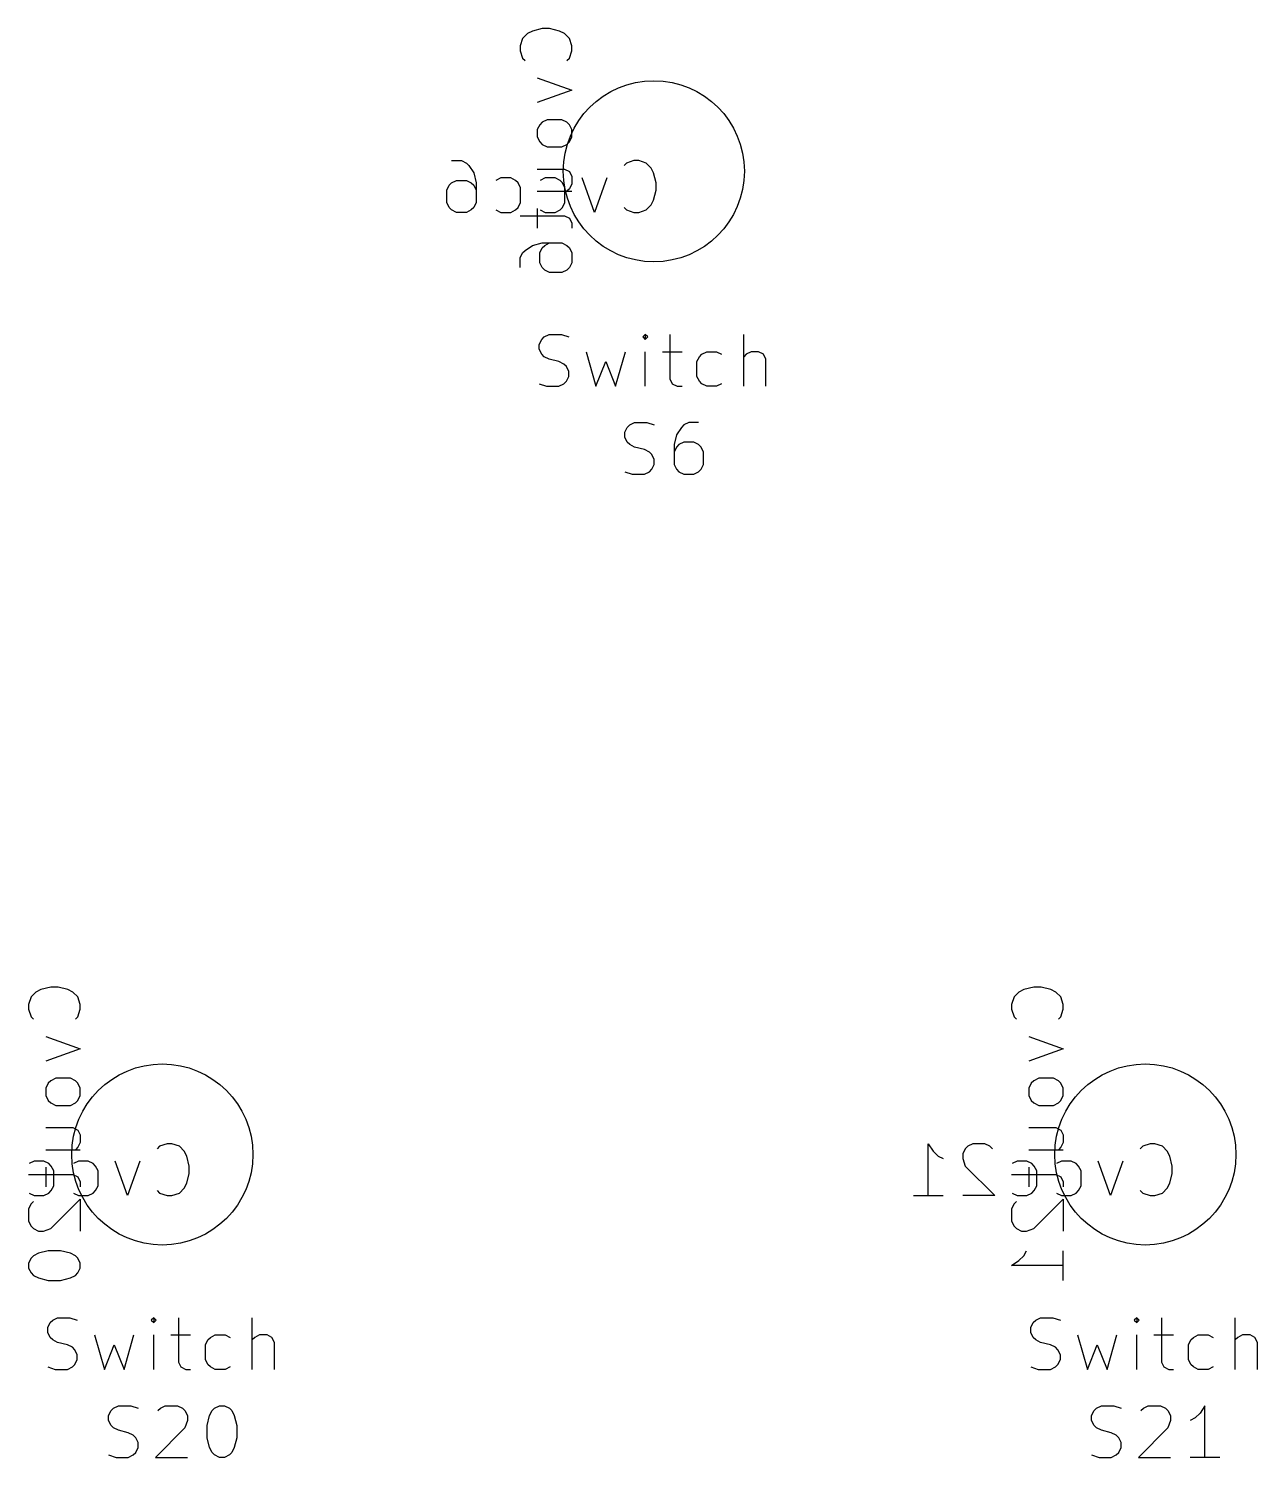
# Model space of a CAD drawing. Extents: x -8 to 301, y -173 to 11.
# Drawn here: x 101.91 to 125.67, y -29.35 to -1.74 of the extents above; entities that cross this region are included whole.
import ezdxf

# ---------------------------------------------------------------- set-up
doc = ezdxf.new("R2010")
doc.units = 0
doc.layers.add('BLACK', color=7, linetype='CONTINUOUS')

msp = doc.modelspace()

# ---------------------------------------------------------------- linework, layer by layer
at = {"layer": 'BLACK', "linetype": 'CONTINUOUS'}
for p, q in [((111.557676, -1.838094), (111.462438, -1.933332)), ((111.652914, -1.790475), (111.557676, -1.838094)), ((111.84339, -1.742856), (111.652914, -1.790475)), ((111.986247, -1.742856), (111.84339, -1.742856)), ((112.176723, -1.790475), (111.986247, -1.742856)), ((112.271961, -1.838094), (112.176723, -1.790475)), ((112.3672, -1.933332), (112.271961, -1.838094)), ((111.462438, -1.933332), (111.414819, -2.076189)), ((111.414819, -2.076189), (111.414819, -2.171427)), ((111.414819, -2.171427), (111.462438, -2.314284)), ((112.414819, -2.076189), (112.3672, -1.933332)), ((112.3672, -2.314284), (112.414819, -2.171427)), ((112.414819, -2.171427), (112.414819, -2.076189)), ((111.462438, -2.314284), (111.510057, -2.361903)), ((112.31958, -2.361903), (112.3672, -2.314284)), ((111.748152, -2.695237), (112.414819, -2.933332)), ((112.414819, -2.933332), (111.748152, -3.171427)), ((111.84339, -3.55238), (111.795771, -3.599999)), ((111.938628, -3.504761), (111.84339, -3.55238)), ((112.224342, -3.504761), (111.938628, -3.504761)), ((112.31958, -3.55238), (112.224342, -3.504761)), ((112.3672, -3.599999), (112.31958, -3.55238)), ((111.795771, -3.599999), (111.748152, -3.695237)), ((111.748152, -3.695237), (111.748152, -3.838094)), ((111.748152, -3.838094), (111.795771, -3.933332)), ((112.414819, -3.695237), (112.3672, -3.599999)), ((112.3672, -3.933332), (112.414819, -3.838094)), ((112.414819, -3.838094), (112.414819, -3.695237)), ((111.795771, -3.933332), (111.84339, -3.980951)), ((111.84339, -3.980951), (111.938628, -4.02857)), ((111.938628, -4.02857), (112.224342, -4.02857)), ((112.224342, -4.02857), (112.31958, -3.980951)), ((112.31958, -3.980951), (112.3672, -3.933332)), ((110.091428, -4.294819), (110.281904, -4.294819)), ((110.281904, -4.294819), (110.377142, -4.342438)), ((110.377142, -4.342438), (110.424761, -4.390057)), ((110.424761, -4.390057), (110.519999, -4.532914)), ((113.472381, -4.342438), (113.424762, -4.390057)), ((113.615238, -4.294819), (113.472381, -4.342438)), ((113.710476, -4.294819), (113.615238, -4.294819)), ((113.853333, -4.342438), (113.710476, -4.294819)), ((113.948571, -4.437676), (113.853333, -4.342438)), ((110.091428, -4.72339), (110.186666, -4.675771)), ((110.186666, -4.675771), (110.377142, -4.675771)), ((110.377142, -4.675771), (110.47238, -4.72339)), ((110.519999, -4.532914), (110.567618, -4.72339)), ((111.043809, -4.628152), (110.948571, -4.675771)), ((111.234285, -4.628152), (111.043809, -4.628152)), ((111.329523, -4.675771), (111.234285, -4.628152)), ((111.377142, -4.72339), (111.329523, -4.675771)), ((111.748152, -4.457142), (112.271961, -4.457142)), ((111.900952, -4.628152), (111.805714, -4.675771)), ((112.091428, -4.628152), (111.900952, -4.628152)), ((112.186666, -4.675771), (112.091428, -4.628152)), ((112.234285, -4.72339), (112.186666, -4.675771)), ((112.271961, -4.457142), (112.3672, -4.504761)), ((112.3672, -4.504761), (112.414819, -4.599999)), ((112.414819, -4.599999), (112.414819, -4.742856)), ((112.853333, -5.294819), (112.615238, -4.628152)), ((113.091428, -4.628152), (112.853333, -5.294819)), ((113.99619, -4.532914), (113.948571, -4.437676)), ((114.043809, -4.72339), (113.99619, -4.532914)), ((109.99619, -4.866247), (110.043809, -4.771009)), ((109.99619, -5.104342), (109.99619, -4.866247)), ((110.043809, -4.771009), (110.091428, -4.72339)), ((110.47238, -4.72339), (110.519999, -4.771009)), ((110.519999, -4.771009), (110.567618, -4.866247)), ((110.567618, -4.72339), (110.567618, -5.104342)), ((111.424761, -4.818628), (111.377142, -4.72339)), ((111.424761, -5.104342), (111.424761, -4.818628)), ((111.748152, -4.885713), (112.414819, -4.885713)), ((112.281904, -4.818628), (112.234285, -4.72339)), ((112.281904, -5.104342), (112.281904, -4.818628)), ((112.3672, -4.838094), (112.31958, -4.885713)), ((112.414819, -4.742856), (112.3672, -4.838094)), ((113.99619, -5.056723), (114.043809, -4.866247)), ((114.043809, -4.866247), (114.043809, -4.72339)), ((110.043809, -5.19958), (109.99619, -5.104342)), ((110.091428, -5.2472), (110.043809, -5.19958)), ((110.519999, -5.19958), (110.47238, -5.2472)), ((110.567618, -5.104342), (110.519999, -5.19958)), ((111.329523, -5.2472), (111.377142, -5.19958)), ((111.377142, -5.19958), (111.424761, -5.104342)), ((111.748152, -5.219047), (111.748152, -5.599999)), ((112.186666, -5.2472), (112.234285, -5.19958)), ((112.234285, -5.19958), (112.281904, -5.104342)), ((113.424762, -5.19958), (113.472381, -5.2472)), ((113.853333, -5.2472), (113.948571, -5.151961)), ((113.948571, -5.151961), (113.99619, -5.056723)), ((110.186666, -5.294819), (110.091428, -5.2472)), ((110.377142, -5.294819), (110.186666, -5.294819)), ((110.47238, -5.2472), (110.377142, -5.294819)), ((110.948571, -5.2472), (111.043809, -5.294819)), ((111.043809, -5.294819), (111.234285, -5.294819)), ((111.234285, -5.294819), (111.329523, -5.2472)), ((111.414819, -5.361904), (112.271961, -5.361904)), ((111.805714, -5.2472), (111.900952, -5.294819)), ((111.900952, -5.294819), (112.091428, -5.294819)), ((112.091428, -5.294819), (112.186666, -5.2472)), ((112.271961, -5.361904), (112.3672, -5.409523)), ((112.3672, -5.409523), (112.414819, -5.504761)), ((112.414819, -5.504761), (112.414819, -5.599999)), ((113.472381, -5.2472), (113.615238, -5.294819)), ((113.615238, -5.294819), (113.710476, -5.294819)), ((113.710476, -5.294819), (113.853333, -5.2472)), ((111.462438, -6.07619), (111.510057, -6.028571)), ((111.510057, -6.028571), (111.652914, -5.933333)), ((111.652914, -5.933333), (111.84339, -5.885714)), ((111.795771, -6.07619), (111.84339, -5.980952)), ((111.84339, -5.885714), (112.224342, -5.885714)), ((111.84339, -5.980952), (111.891009, -5.933333)), ((111.891009, -5.933333), (111.986247, -5.885714)), ((112.224342, -5.885714), (112.31958, -5.933333)), ((112.31958, -5.933333), (112.3672, -5.980952)), ((112.3672, -5.980952), (112.414819, -6.07619)), ((111.414819, -6.171428), (111.462438, -6.07619)), ((111.414819, -6.361904), (111.414819, -6.171428)), ((111.795771, -6.266666), (111.795771, -6.07619)), ((111.84339, -6.361904), (111.795771, -6.266666)), ((112.414819, -6.266666), (112.3672, -6.361904)), ((112.414819, -6.07619), (112.414819, -6.266666)), ((111.891009, -6.409523), (111.84339, -6.361904)), ((111.986247, -6.457142), (111.891009, -6.409523)), ((112.224342, -6.457142), (111.986247, -6.457142)), ((112.31958, -6.409523), (112.224342, -6.457142)), ((112.3672, -6.361904), (112.31958, -6.409523)), ((111.833333, -7.750057), (111.880952, -7.702438)), ((111.880952, -7.702438), (111.97619, -7.654819)), ((111.97619, -7.654819), (112.214285, -7.654819)), ((112.214285, -7.654819), (112.357142, -7.702438)), ((113.833333, -7.654819), (113.785714, -7.702438)), ((113.785714, -7.702438), (113.833333, -7.750057)), ((113.880952, -7.702438), (113.833333, -7.654819)), ((113.833333, -7.654819), (113.833333, -7.750057)), ((113.833333, -7.750057), (113.880952, -7.702438)), ((114.309523, -7.654819), (114.309523, -8.511961)), ((115.738095, -8.654819), (115.738095, -7.654819)), ((111.785714, -7.845295), (111.833333, -7.750057)), ((111.785714, -7.940533), (111.785714, -7.845295)), ((111.833333, -8.035771), (111.785714, -7.940533)), ((112.690476, -7.988152), (112.880952, -8.654819)), ((113.261904, -8.654819), (113.45238, -7.988152)), ((113.833333, -8.654819), (113.833333, -7.988152)), ((114.166666, -7.988152), (114.547618, -7.988152)), ((114.928571, -8.035771), (115.023809, -7.988152)), ((115.023809, -7.988152), (115.214285, -7.988152)), ((115.214285, -7.988152), (115.309523, -8.035771)), ((115.880952, -7.988152), (115.785714, -8.035771)), ((116.023809, -7.988152), (115.880952, -7.988152)), ((116.119047, -8.035771), (116.023809, -7.988152)), ((111.880952, -8.08339), (111.833333, -8.035771)), ((111.97619, -8.131009), (111.880952, -8.08339)), ((112.166666, -8.178628), (111.97619, -8.131009)), ((112.261904, -8.226247), (112.166666, -8.178628)), ((112.309523, -8.273866), (112.261904, -8.226247)), ((112.357142, -8.369104), (112.309523, -8.273866)), ((112.880952, -8.654819), (113.071428, -8.178628)), ((113.071428, -8.178628), (113.261904, -8.654819)), ((114.833333, -8.178628), (114.880952, -8.08339)), ((114.833333, -8.464342), (114.833333, -8.178628)), ((114.880952, -8.08339), (114.928571, -8.035771)), ((115.785714, -8.035771), (115.738095, -8.08339)), ((116.166666, -8.131009), (116.119047, -8.035771)), ((116.166666, -8.654819), (116.166666, -8.131009)), ((112.261904, -8.6072), (112.309523, -8.55958)), ((112.309523, -8.55958), (112.357142, -8.464342)), ((112.357142, -8.464342), (112.357142, -8.369104)), ((114.309523, -8.511961), (114.357142, -8.6072)), ((114.880952, -8.55958), (114.833333, -8.464342)), ((114.928571, -8.6072), (114.880952, -8.55958)), ((111.785714, -8.6072), (111.928571, -8.654819)), ((111.928571, -8.654819), (112.166666, -8.654819)), ((112.166666, -8.654819), (112.261904, -8.6072)), ((114.357142, -8.6072), (114.45238, -8.654819)), ((114.45238, -8.654819), (114.547618, -8.654819)), ((115.023809, -8.654819), (114.928571, -8.6072)), ((115.214285, -8.654819), (115.023809, -8.654819)), ((115.309523, -8.6072), (115.214285, -8.654819)), ((113.533333, -9.402438), (113.628571, -9.354819)), ((113.628571, -9.354819), (113.866666, -9.354819)), ((113.866666, -9.354819), (114.009523, -9.402438)), ((114.67619, -9.354819), (114.580952, -9.402438)), ((114.866666, -9.354819), (114.67619, -9.354819)), ((113.438095, -9.545295), (113.485714, -9.450057)), ((113.438095, -9.640533), (113.438095, -9.545295)), ((113.485714, -9.735771), (113.438095, -9.640533)), ((113.485714, -9.450057), (113.533333, -9.402438)), ((114.438095, -9.592914), (114.390476, -9.78339)), ((114.533333, -9.450057), (114.438095, -9.592914)), ((114.580952, -9.402438), (114.533333, -9.450057)), ((113.533333, -9.78339), (113.485714, -9.735771)), ((113.628571, -9.831009), (113.533333, -9.78339)), ((113.819047, -9.878628), (113.628571, -9.831009)), ((113.914285, -9.926247), (113.819047, -9.878628)), ((113.961904, -9.973866), (113.914285, -9.926247)), ((114.390476, -9.78339), (114.390476, -10.164342)), ((114.438095, -9.831009), (114.390476, -9.926247)), ((114.485714, -9.78339), (114.438095, -9.831009)), ((114.580952, -9.735771), (114.485714, -9.78339)), ((114.771428, -9.735771), (114.580952, -9.735771)), ((114.866666, -9.78339), (114.771428, -9.735771)), ((114.914285, -9.831009), (114.866666, -9.78339)), ((114.961904, -9.926247), (114.914285, -9.831009)), ((114.961904, -10.164342), (114.961904, -9.926247)), ((114.009523, -10.069104), (113.961904, -9.973866)), ((113.961904, -10.25958), (114.009523, -10.164342)), ((114.009523, -10.164342), (114.009523, -10.069104)), ((114.390476, -10.164342), (114.438095, -10.25958)), ((114.914285, -10.25958), (114.961904, -10.164342)), ((113.438095, -10.3072), (113.580952, -10.354819)), ((113.580952, -10.354819), (113.819047, -10.354819)), ((113.819047, -10.354819), (113.914285, -10.3072)), ((113.914285, -10.3072), (113.961904, -10.25958)), ((114.438095, -10.25958), (114.485714, -10.3072)), ((114.485714, -10.3072), (114.580952, -10.354819)), ((114.580952, -10.354819), (114.771428, -10.354819)), ((114.771428, -10.354819), (114.866666, -10.3072)), ((114.866666, -10.3072), (114.914285, -10.25958)), ((102.057676, -20.361903), (101.962438, -20.457141)), ((102.152914, -20.314284), (102.057676, -20.361903)), ((102.34339, -20.266665), (102.152914, -20.314284)), ((102.486247, -20.266665), (102.34339, -20.266665)), ((102.676723, -20.314284), (102.486247, -20.266665)), ((102.771961, -20.361903), (102.676723, -20.314284)), ((102.8672, -20.457141), (102.771961, -20.361903)), ((121.057676, -20.361903), (120.962438, -20.457141)), ((121.152914, -20.314284), (121.057676, -20.361903)), ((121.34339, -20.266665), (121.152914, -20.314284)), ((121.486247, -20.266665), (121.34339, -20.266665)), ((121.676723, -20.314284), (121.486247, -20.266665)), ((121.771961, -20.361903), (121.676723, -20.314284)), ((121.8672, -20.457141), (121.771961, -20.361903)), ((101.962438, -20.457141), (101.914819, -20.599998)), ((101.914819, -20.599998), (101.914819, -20.695236)), ((101.914819, -20.695236), (101.962438, -20.838093)), ((102.914819, -20.599998), (102.8672, -20.457141)), ((102.8672, -20.838093), (102.914819, -20.695236)), ((102.914819, -20.695236), (102.914819, -20.599998)), ((120.962438, -20.457141), (120.914819, -20.599998)), ((120.914819, -20.599998), (120.914819, -20.695236)), ((120.914819, -20.695236), (120.962438, -20.838093)), ((121.914819, -20.599998), (121.8672, -20.457141)), ((121.8672, -20.838093), (121.914819, -20.695236)), ((121.914819, -20.695236), (121.914819, -20.599998)), ((101.962438, -20.838093), (102.010057, -20.885712)), ((102.81958, -20.885712), (102.8672, -20.838093)), ((120.962438, -20.838093), (121.010057, -20.885712)), ((121.81958, -20.885712), (121.8672, -20.838093)), ((102.248152, -21.219046), (102.914819, -21.457141)), ((121.248152, -21.219046), (121.914819, -21.457141)), ((102.914819, -21.457141), (102.248152, -21.695236)), ((121.914819, -21.457141), (121.248152, -21.695236)), ((102.34339, -22.076189), (102.295771, -22.123808)), ((102.438628, -22.02857), (102.34339, -22.076189)), ((102.724342, -22.02857), (102.438628, -22.02857)), ((102.81958, -22.076189), (102.724342, -22.02857)), ((102.8672, -22.123808), (102.81958, -22.076189)), ((121.34339, -22.076189), (121.295771, -22.123808)), ((121.438628, -22.02857), (121.34339, -22.076189)), ((121.724342, -22.02857), (121.438628, -22.02857)), ((121.81958, -22.076189), (121.724342, -22.02857)), ((121.8672, -22.123808), (121.81958, -22.076189)), ((102.295771, -22.123808), (102.248152, -22.219046)), ((102.248152, -22.219046), (102.248152, -22.361903)), ((102.248152, -22.361903), (102.295771, -22.457141)), ((102.914819, -22.219046), (102.8672, -22.123808)), ((102.8672, -22.457141), (102.914819, -22.361903)), ((102.914819, -22.361903), (102.914819, -22.219046)), ((121.295771, -22.123808), (121.248152, -22.219046)), ((121.248152, -22.219046), (121.248152, -22.361903)), ((121.248152, -22.361903), (121.295771, -22.457141)), ((121.914819, -22.219046), (121.8672, -22.123808)), ((121.8672, -22.457141), (121.914819, -22.361903)), ((121.914819, -22.361903), (121.914819, -22.219046)), ((102.295771, -22.457141), (102.34339, -22.50476)), ((102.34339, -22.50476), (102.438628, -22.552379)), ((102.438628, -22.552379), (102.724342, -22.552379)), ((102.724342, -22.552379), (102.81958, -22.50476)), ((102.81958, -22.50476), (102.8672, -22.457141)), ((121.295771, -22.457141), (121.34339, -22.50476)), ((121.34339, -22.50476), (121.438628, -22.552379)), ((121.438628, -22.552379), (121.724342, -22.552379)), ((121.724342, -22.552379), (121.81958, -22.50476)), ((121.81958, -22.50476), (121.8672, -22.457141)), ((102.248152, -22.980951), (102.771961, -22.980951)), ((102.771961, -22.980951), (102.8672, -23.02857)), ((102.8672, -23.02857), (102.914819, -23.123808)), ((102.914819, -23.123808), (102.914819, -23.266665)), ((121.248152, -22.980951), (121.771961, -22.980951)), ((121.771961, -22.980951), (121.8672, -23.02857)), ((121.8672, -23.02857), (121.914819, -23.123808)), ((121.914819, -23.123808), (121.914819, -23.266665)), ((102.248152, -23.409522), (102.914819, -23.409522)), ((102.8672, -23.361903), (102.81958, -23.409522)), ((102.914819, -23.266665), (102.8672, -23.361903)), ((104.448571, -23.342438), (104.400952, -23.390057)), ((104.591428, -23.294819), (104.448571, -23.342438)), ((104.686666, -23.294819), (104.591428, -23.294819)), ((104.829523, -23.342438), (104.686666, -23.294819)), ((104.924761, -23.437676), (104.829523, -23.342438)), ((104.97238, -23.532914), (104.924761, -23.437676)), ((119.305713, -24.294819), (119.305713, -23.294819)), ((119.305713, -23.294819), (119.400951, -23.437676)), ((119.400951, -23.437676), (119.496189, -23.532914)), ((120.019999, -23.390057), (119.97238, -23.485295)), ((120.067618, -23.342438), (120.019999, -23.390057)), ((120.162856, -23.294819), (120.067618, -23.342438)), ((120.400951, -23.294819), (120.162856, -23.294819)), ((120.496189, -23.342438), (120.400951, -23.294819)), ((120.543808, -23.390057), (120.496189, -23.342438)), ((121.248152, -23.409522), (121.914819, -23.409522)), ((121.8672, -23.361903), (121.81958, -23.409522)), ((121.914819, -23.266665), (121.8672, -23.361903)), ((123.448571, -23.342438), (123.400952, -23.390057)), ((123.591428, -23.294819), (123.448571, -23.342438)), ((123.686666, -23.294819), (123.591428, -23.294819)), ((123.829523, -23.342438), (123.686666, -23.294819)), ((123.924761, -23.437676), (123.829523, -23.342438)), ((123.97238, -23.532914), (123.924761, -23.437676)), ((102.019999, -23.628152), (101.924761, -23.675771)), ((102.210475, -23.628152), (102.019999, -23.628152)), ((102.305713, -23.675771), (102.210475, -23.628152)), ((102.248152, -23.742856), (102.248152, -24.123808)), ((102.353332, -23.72339), (102.305713, -23.675771)), ((102.400951, -23.818628), (102.353332, -23.72339)), ((102.877142, -23.628152), (102.781904, -23.675771)), ((103.067618, -23.628152), (102.877142, -23.628152)), ((103.162856, -23.675771), (103.067618, -23.628152)), ((103.210475, -23.72339), (103.162856, -23.675771)), ((103.258094, -23.818628), (103.210475, -23.72339)), ((103.829523, -24.294819), (103.591428, -23.628152)), ((104.067618, -23.628152), (103.829523, -24.294819)), ((105.019999, -23.72339), (104.97238, -23.532914)), ((105.019999, -23.866247), (105.019999, -23.72339)), ((119.496189, -23.532914), (119.591427, -23.580533)), ((119.97238, -23.485295), (119.97238, -23.580533)), ((119.97238, -23.580533), (120.019999, -23.72339)), ((120.019999, -23.72339), (120.591427, -24.294819)), ((121.019999, -23.628152), (120.924761, -23.675771)), ((121.210475, -23.628152), (121.019999, -23.628152)), ((121.305713, -23.675771), (121.210475, -23.628152)), ((121.248152, -23.742856), (121.248152, -24.123808)), ((121.353332, -23.72339), (121.305713, -23.675771)), ((121.400951, -23.818628), (121.353332, -23.72339)), ((121.877142, -23.628152), (121.781904, -23.675771)), ((122.067618, -23.628152), (121.877142, -23.628152)), ((122.162856, -23.675771), (122.067618, -23.628152)), ((122.210475, -23.72339), (122.162856, -23.675771)), ((122.258094, -23.818628), (122.210475, -23.72339)), ((122.829523, -24.294819), (122.591428, -23.628152)), ((123.067618, -23.628152), (122.829523, -24.294819)), ((124.019999, -23.72339), (123.97238, -23.532914)), ((124.019999, -23.866247), (124.019999, -23.72339)), ((101.914819, -23.885713), (102.771961, -23.885713)), ((102.400951, -24.104342), (102.400951, -23.818628)), ((102.771961, -23.885713), (102.8672, -23.933332)), ((102.8672, -23.933332), (102.914819, -24.02857)), ((103.258094, -24.104342), (103.258094, -23.818628)), ((104.97238, -24.056723), (105.019999, -23.866247)), ((120.914819, -23.885713), (121.771961, -23.885713)), ((121.400951, -24.104342), (121.400951, -23.818628)), ((121.771961, -23.885713), (121.8672, -23.933332)), ((121.8672, -23.933332), (121.914819, -24.02857)), ((122.258094, -24.104342), (122.258094, -23.818628)), ((123.97238, -24.056723), (124.019999, -23.866247)), ((101.924761, -24.2472), (102.019999, -24.294819)), ((102.019999, -24.294819), (102.210475, -24.294819)), ((102.210475, -24.294819), (102.305713, -24.2472)), ((102.305713, -24.2472), (102.353332, -24.19958)), ((102.353332, -24.19958), (102.400951, -24.104342)), ((102.781904, -24.2472), (102.877142, -24.294819)), ((102.877142, -24.294819), (103.067618, -24.294819)), ((102.914819, -24.02857), (102.914819, -24.123808)), ((103.067618, -24.294819), (103.162856, -24.2472)), ((103.162856, -24.2472), (103.210475, -24.19958)), ((103.210475, -24.19958), (103.258094, -24.104342)), ((104.400952, -24.19958), (104.448571, -24.2472)), ((104.448571, -24.2472), (104.591428, -24.294819)), ((104.591428, -24.294819), (104.686666, -24.294819)), ((104.686666, -24.294819), (104.829523, -24.2472)), ((104.829523, -24.2472), (104.924761, -24.151961)), ((104.924761, -24.151961), (104.97238, -24.056723)), ((119.019999, -24.294819), (119.591427, -24.294819)), ((120.591427, -24.294819), (119.97238, -24.294819)), ((120.924761, -24.2472), (121.019999, -24.294819)), ((121.019999, -24.294819), (121.210475, -24.294819)), ((121.210475, -24.294819), (121.305713, -24.2472)), ((121.305713, -24.2472), (121.353332, -24.19958)), ((121.353332, -24.19958), (121.400951, -24.104342)), ((121.781904, -24.2472), (121.877142, -24.294819)), ((121.877142, -24.294819), (122.067618, -24.294819)), ((121.914819, -24.02857), (121.914819, -24.123808)), ((122.067618, -24.294819), (122.162856, -24.2472)), ((122.162856, -24.2472), (122.210475, -24.19958)), ((122.210475, -24.19958), (122.258094, -24.104342)), ((123.400952, -24.19958), (123.448571, -24.2472)), ((123.448571, -24.2472), (123.591428, -24.294819)), ((123.591428, -24.294819), (123.686666, -24.294819)), ((123.686666, -24.294819), (123.829523, -24.2472)), ((123.829523, -24.2472), (123.924761, -24.151961)), ((123.924761, -24.151961), (123.97238, -24.056723)), ((101.962438, -24.457142), (101.914819, -24.55238)), ((101.914819, -24.55238), (101.914819, -24.790475)), ((102.010057, -24.409523), (101.962438, -24.457142)), ((102.34339, -24.933332), (102.914819, -24.361904)), ((102.914819, -24.361904), (102.914819, -24.980951)), ((120.962438, -24.457142), (120.914819, -24.55238)), ((120.914819, -24.55238), (120.914819, -24.790475)), ((121.010057, -24.409523), (120.962438, -24.457142)), ((121.34339, -24.933332), (121.914819, -24.361904)), ((121.914819, -24.361904), (121.914819, -24.980951)), ((101.914819, -24.790475), (101.962438, -24.885713)), ((120.914819, -24.790475), (120.962438, -24.885713)), ((101.962438, -24.885713), (102.010057, -24.933332)), ((102.010057, -24.933332), (102.105295, -24.980951)), ((102.105295, -24.980951), (102.200533, -24.980951)), ((102.200533, -24.980951), (102.34339, -24.933332)), ((120.962438, -24.885713), (121.010057, -24.933332)), ((121.010057, -24.933332), (121.105295, -24.980951)), ((121.105295, -24.980951), (121.200533, -24.980951)), ((121.200533, -24.980951), (121.34339, -24.933332)), ((102.295771, -25.361904), (102.105295, -25.409523)), ((102.533866, -25.361904), (102.295771, -25.361904)), ((102.724342, -25.409523), (102.533866, -25.361904)), ((121.152914, -25.457142), (121.200533, -25.361904)), ((121.914819, -25.933332), (121.914819, -25.361904)), ((101.962438, -25.504761), (101.914819, -25.599999)), ((101.914819, -25.599999), (101.914819, -25.695237)), ((102.010057, -25.457142), (101.962438, -25.504761)), ((102.105295, -25.409523), (102.010057, -25.457142)), ((102.81958, -25.457142), (102.724342, -25.409523)), ((102.8672, -25.504761), (102.81958, -25.457142)), ((102.914819, -25.599999), (102.8672, -25.504761)), ((102.914819, -25.695237), (102.914819, -25.599999)), ((120.914819, -25.647618), (121.057676, -25.55238)), ((121.914819, -25.647618), (120.914819, -25.647618)), ((121.057676, -25.55238), (121.152914, -25.457142)), ((101.914819, -25.695237), (101.962438, -25.790475)), ((101.962438, -25.790475), (102.010057, -25.838094)), ((102.010057, -25.838094), (102.105295, -25.885713)), ((102.105295, -25.885713), (102.295771, -25.933332)), ((102.295771, -25.933332), (102.533866, -25.933332)), ((102.533866, -25.933332), (102.724342, -25.885713)), ((102.724342, -25.885713), (102.81958, -25.838094)), ((102.81958, -25.838094), (102.8672, -25.790475)), ((102.8672, -25.790475), (102.914819, -25.695237)), ((102.285714, -26.845295), (102.333333, -26.750057)), ((102.333333, -26.750057), (102.380952, -26.702438)), ((102.380952, -26.702438), (102.47619, -26.654819)), ((102.47619, -26.654819), (102.714285, -26.654819)), ((102.714285, -26.654819), (102.857142, -26.702438)), ((104.333333, -26.654819), (104.285714, -26.702438)), ((104.285714, -26.702438), (104.333333, -26.750057)), ((104.380952, -26.702438), (104.333333, -26.654819)), ((104.333333, -26.654819), (104.333333, -26.750057)), ((104.333333, -26.750057), (104.380952, -26.702438)), ((104.809523, -26.654819), (104.809523, -27.511961)), ((106.238095, -27.654819), (106.238095, -26.654819)), ((121.285714, -26.845295), (121.333333, -26.750057)), ((121.333333, -26.750057), (121.380952, -26.702438)), ((121.380952, -26.702438), (121.47619, -26.654819)), ((121.47619, -26.654819), (121.714285, -26.654819)), ((121.714285, -26.654819), (121.857142, -26.702438)), ((123.333333, -26.654819), (123.285714, -26.702438)), ((123.285714, -26.702438), (123.333333, -26.750057)), ((123.380952, -26.702438), (123.333333, -26.654819)), ((123.333333, -26.654819), (123.333333, -26.750057)), ((123.333333, -26.750057), (123.380952, -26.702438)), ((123.809523, -26.654819), (123.809523, -27.511961)), ((125.238095, -27.654819), (125.238095, -26.654819)), ((102.285714, -26.940533), (102.285714, -26.845295)), ((102.333333, -27.035771), (102.285714, -26.940533)), ((102.380952, -27.08339), (102.333333, -27.035771)), ((103.190476, -26.988152), (103.380952, -27.654819)), ((103.761904, -27.654819), (103.95238, -26.988152)), ((104.333333, -27.654819), (104.333333, -26.988152)), ((104.666666, -26.988152), (105.047618, -26.988152)), ((105.380952, -27.08339), (105.428571, -27.035771)), ((105.428571, -27.035771), (105.523809, -26.988152)), ((105.523809, -26.988152), (105.714285, -26.988152)), ((105.714285, -26.988152), (105.809523, -27.035771)), ((106.285714, -27.035771), (106.238095, -27.08339)), ((106.380952, -26.988152), (106.285714, -27.035771)), ((106.523809, -26.988152), (106.380952, -26.988152)), ((106.619047, -27.035771), (106.523809, -26.988152)), ((106.666666, -27.131009), (106.619047, -27.035771)), ((121.285714, -26.940533), (121.285714, -26.845295)), ((121.333333, -27.035771), (121.285714, -26.940533)), ((121.380952, -27.08339), (121.333333, -27.035771)), ((122.190476, -26.988152), (122.380952, -27.654819)), ((122.761904, -27.654819), (122.95238, -26.988152)), ((123.333333, -27.654819), (123.333333, -26.988152)), ((123.666666, -26.988152), (124.047618, -26.988152)), ((124.380952, -27.08339), (124.428571, -27.035771)), ((124.428571, -27.035771), (124.523809, -26.988152)), ((124.523809, -26.988152), (124.714285, -26.988152)), ((124.714285, -26.988152), (124.809523, -27.035771)), ((125.285714, -27.035771), (125.238095, -27.08339)), ((125.380952, -26.988152), (125.285714, -27.035771)), ((125.523809, -26.988152), (125.380952, -26.988152)), ((125.619047, -27.035771), (125.523809, -26.988152)), ((125.666666, -27.131009), (125.619047, -27.035771)), ((102.47619, -27.131009), (102.380952, -27.08339)), ((102.666666, -27.178628), (102.47619, -27.131009)), ((102.761904, -27.226247), (102.666666, -27.178628)), ((102.809523, -27.273866), (102.761904, -27.226247)), ((102.857142, -27.369104), (102.809523, -27.273866)), ((103.380952, -27.654819), (103.571428, -27.178628)), ((103.571428, -27.178628), (103.761904, -27.654819)), ((105.333333, -27.178628), (105.380952, -27.08339)), ((105.333333, -27.464342), (105.333333, -27.178628)), ((106.666666, -27.654819), (106.666666, -27.131009)), ((121.47619, -27.131009), (121.380952, -27.08339)), ((121.666666, -27.178628), (121.47619, -27.131009)), ((121.761904, -27.226247), (121.666666, -27.178628)), ((121.809523, -27.273866), (121.761904, -27.226247)), ((121.857142, -27.369104), (121.809523, -27.273866)), ((122.380952, -27.654819), (122.571428, -27.178628)), ((122.571428, -27.178628), (122.761904, -27.654819)), ((124.333333, -27.178628), (124.380952, -27.08339)), ((124.333333, -27.464342), (124.333333, -27.178628)), ((125.666666, -27.654819), (125.666666, -27.131009)), ((102.285714, -27.6072), (102.428571, -27.654819)), ((102.666666, -27.654819), (102.761904, -27.6072)), ((102.761904, -27.6072), (102.809523, -27.55958)), ((102.809523, -27.55958), (102.857142, -27.464342)), ((102.857142, -27.464342), (102.857142, -27.369104)), ((104.809523, -27.511961), (104.857142, -27.6072)), ((104.857142, -27.6072), (104.95238, -27.654819)), ((105.380952, -27.55958), (105.333333, -27.464342)), ((105.428571, -27.6072), (105.380952, -27.55958)), ((105.523809, -27.654819), (105.428571, -27.6072)), ((105.809523, -27.6072), (105.714285, -27.654819)), ((121.285714, -27.6072), (121.428571, -27.654819)), ((121.666666, -27.654819), (121.761904, -27.6072)), ((121.761904, -27.6072), (121.809523, -27.55958)), ((121.809523, -27.55958), (121.857142, -27.464342)), ((121.857142, -27.464342), (121.857142, -27.369104)), ((123.809523, -27.511961), (123.857142, -27.6072)), ((123.857142, -27.6072), (123.95238, -27.654819)), ((124.380952, -27.55958), (124.333333, -27.464342)), ((124.428571, -27.6072), (124.380952, -27.55958)), ((124.523809, -27.654819), (124.428571, -27.6072)), ((124.809523, -27.6072), (124.714285, -27.654819)), ((102.428571, -27.654819), (102.666666, -27.654819)), ((104.95238, -27.654819), (105.047618, -27.654819)), ((105.714285, -27.654819), (105.523809, -27.654819)), ((121.428571, -27.654819), (121.666666, -27.654819)), ((123.95238, -27.654819), (124.047618, -27.654819)), ((124.714285, -27.654819), (124.523809, -27.654819)), ((103.509524, -28.450057), (103.557143, -28.402438)), ((103.557143, -28.402438), (103.652381, -28.354819)), ((103.652381, -28.354819), (103.890476, -28.354819)), ((103.890476, -28.354819), (104.033333, -28.402438)), ((104.414286, -28.450057), (104.461905, -28.402438)), ((104.461905, -28.402438), (104.557143, -28.354819)), ((104.557143, -28.354819), (104.795238, -28.354819)), ((104.795238, -28.354819), (104.890476, -28.402438)), ((104.890476, -28.402438), (104.938095, -28.450057)), ((105.461905, -28.450057), (105.509524, -28.402438)), ((105.509524, -28.402438), (105.604762, -28.354819)), ((105.604762, -28.354819), (105.7, -28.354819)), ((105.7, -28.354819), (105.795238, -28.402438)), ((105.795238, -28.402438), (105.842857, -28.450057)), ((122.509524, -28.450057), (122.557143, -28.402438)), ((122.557143, -28.402438), (122.652381, -28.354819)), ((122.652381, -28.354819), (122.890476, -28.354819)), ((122.890476, -28.354819), (123.033333, -28.402438)), ((123.414286, -28.450057), (123.461905, -28.402438)), ((123.461905, -28.402438), (123.557143, -28.354819)), ((123.557143, -28.354819), (123.795238, -28.354819)), ((123.795238, -28.354819), (123.890476, -28.402438)), ((123.890476, -28.402438), (123.938095, -28.450057)), ((124.652381, -28.354819), (124.557143, -28.497676)), ((124.652381, -29.354819), (124.652381, -28.354819)), ((103.461905, -28.545295), (103.509524, -28.450057)), ((103.461905, -28.640533), (103.461905, -28.545295)), ((103.509524, -28.735771), (103.461905, -28.640533)), ((104.938095, -28.450057), (104.985714, -28.545295)), ((104.985714, -28.640533), (104.938095, -28.78339)), ((104.985714, -28.545295), (104.985714, -28.640533)), ((105.366667, -28.735771), (105.414286, -28.545295)), ((105.414286, -28.545295), (105.461905, -28.450057)), ((105.842857, -28.450057), (105.890476, -28.545295)), ((105.890476, -28.545295), (105.938095, -28.735771)), ((122.461905, -28.545295), (122.509524, -28.450057)), ((122.461905, -28.640533), (122.461905, -28.545295)), ((122.509524, -28.735771), (122.461905, -28.640533)), ((123.938095, -28.450057), (123.985714, -28.545295)), ((123.985714, -28.640533), (123.938095, -28.78339)), ((123.985714, -28.545295), (123.985714, -28.640533)), ((124.461905, -28.592914), (124.366667, -28.640533)), ((124.557143, -28.497676), (124.461905, -28.592914)), ((103.557143, -28.78339), (103.509524, -28.735771)), ((103.652381, -28.831009), (103.557143, -28.78339)), ((103.842857, -28.878628), (103.652381, -28.831009)), ((103.938095, -28.926247), (103.842857, -28.878628)), ((103.985714, -28.973866), (103.938095, -28.926247)), ((104.033333, -29.069104), (103.985714, -28.973866)), ((104.938095, -28.78339), (104.366667, -29.354819)), ((105.366667, -28.973866), (105.366667, -28.735771)), ((105.414286, -29.164342), (105.366667, -28.973866)), ((105.938095, -28.973866), (105.890476, -29.164342)), ((105.938095, -28.735771), (105.938095, -28.973866)), ((122.557143, -28.78339), (122.509524, -28.735771)), ((122.652381, -28.831009), (122.557143, -28.78339)), ((122.842857, -28.878628), (122.652381, -28.831009)), ((122.938095, -28.926247), (122.842857, -28.878628)), ((122.985714, -28.973866), (122.938095, -28.926247)), ((123.033333, -29.069104), (122.985714, -28.973866)), ((123.938095, -28.78339), (123.366667, -29.354819)), ((103.938095, -29.3072), (103.985714, -29.25958)), ((103.985714, -29.25958), (104.033333, -29.164342)), ((104.033333, -29.164342), (104.033333, -29.069104)), ((105.461905, -29.25958), (105.414286, -29.164342)), ((105.509524, -29.3072), (105.461905, -29.25958)), ((105.842857, -29.25958), (105.795238, -29.3072)), ((105.890476, -29.164342), (105.842857, -29.25958)), ((122.938095, -29.3072), (122.985714, -29.25958)), ((122.985714, -29.25958), (123.033333, -29.164342)), ((123.033333, -29.164342), (123.033333, -29.069104)), ((103.461905, -29.3072), (103.604762, -29.354819)), ((103.604762, -29.354819), (103.842857, -29.354819)), ((103.842857, -29.354819), (103.938095, -29.3072)), ((104.366667, -29.354819), (104.985714, -29.354819)), ((105.604762, -29.354819), (105.509524, -29.3072)), ((105.7, -29.354819), (105.604762, -29.354819)), ((105.795238, -29.3072), (105.7, -29.354819)), ((122.461905, -29.3072), (122.604762, -29.354819)), ((122.604762, -29.354819), (122.842857, -29.354819)), ((122.842857, -29.354819), (122.938095, -29.3072)), ((123.366667, -29.354819), (123.985714, -29.354819)), ((124.938095, -29.354819), (124.366667, -29.354819))]:
    msp.add_line(p, q, dxfattribs=at)
at = {"layer": 'BLACK'}
for centre in [(114, -4.5), (104.5, -23.5), (123.5, -23.5)]:
    msp.add_circle(centre, 1.75, dxfattribs=at)

doc.saveas('drawing.dxf')
